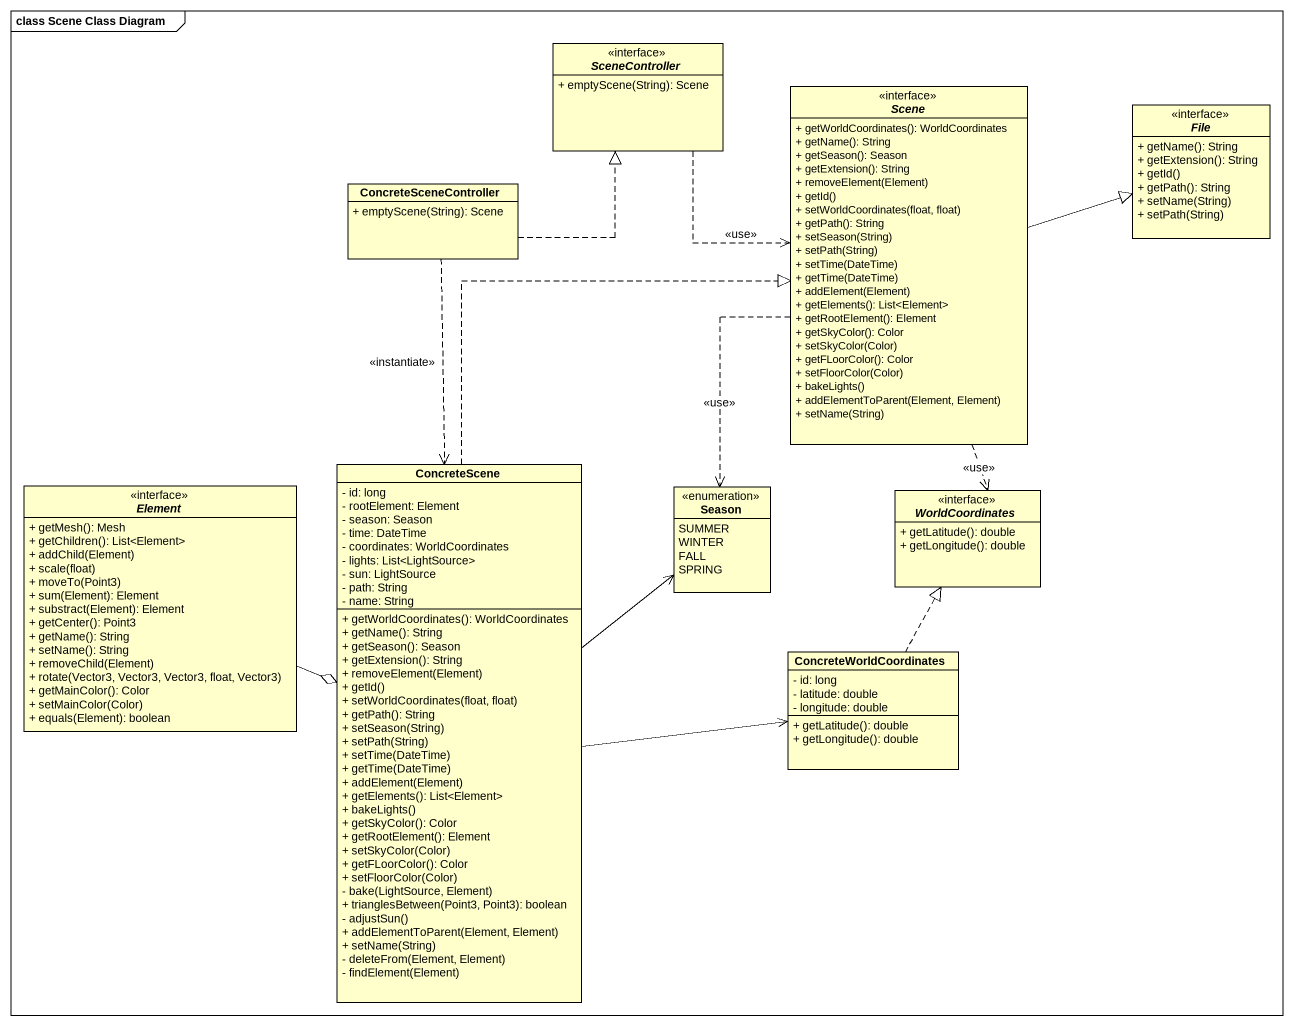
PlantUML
@startuml
mainframe class Scene Class Diagram
hide circle
hide empty members
skinparam classAttributeIconSize 0
interface SceneController {
  + emptyScene(String): Scene
}
interface Scene {
  + getWorldCoordinates(): WorldCoordinates
  + getName(): String
  + getSeason(): Season
  + getExtension(): String
  + removeElement(Element)
  + getId()
  + setWorldCoordinates(float, float)
  + getPath(): String
  + setSeason(String)
  + setPath(String)
  + setTime(DateTime)
  + getTime(DateTime)
  + addElement(Element)
  + getElements(): List<Element>
  + getRootElement(): Element
  + getSkyColor(): Color
  + setSkyColor(Color)
  + getFLoorColor(): Color
  + setFloorColor(Color)
  + bakeLights()
  + addElementToParent(Element, Element)
  + setName(String)
}
interface "File" as File_ {
  + getName(): String
  + getExtension(): String
  + getId()
  + getPath(): String
  + setName(String)
  + setPath(String)
}
class ConcreteSceneController {
  + emptyScene(String): Scene
}
class ConcreteScene {
  - id: long
  - rootElement: Element
  - season: Season
  - time: DateTime
  - coordinates: WorldCoordinates
  - lights: List<LightSource>
  - sun: LightSource
  - path: String
  - name: String
  + getWorldCoordinates(): WorldCoordinates
  + getName(): String
  + getSeason(): Season
  + getExtension(): String
  + removeElement(Element)
  + getId()
  + setWorldCoordinates(float, float)
  + getPath(): String
  + setSeason(String)
  + setPath(String)
  + setTime(DateTime)
  + getTime(DateTime)
  + addElement(Element)
  + getElements(): List<Element>
  + bakeLights()
  + getSkyColor(): Color
  + getRootElement(): Element
  + setSkyColor(Color)
  + getFLoorColor(): Color
  + setFloorColor(Color)
  - bake(LightSource, Element)
  + trianglesBetween(Point3, Point3): boolean
  - adjustSun()
  + addElementToParent(Element, Element)
  + setName(String)
  - deleteFrom(Element, Element)
  - findElement(Element)
}
interface Element {
  + getMesh(): Mesh
  + getChildren(): List<Element>
  + addChild(Element)
  + scale(float)
  + moveTo(Point3)
  + sum(Element): Element
  + substract(Element): Element
  + getCenter(): Point3
  + getName(): String
  + setName(): String
  + removeChild(Element)
  + rotate(Vector3, Vector3, Vector3, float, Vector3)
  + getMainColor(): Color
  + setMainColor(Color)
  + equals(Element): boolean
}
enum Season {
  SUMMER
  WINTER
  FALL
  SPRING
}
interface WorldCoordinates {
  + getLatitude(): double
  + getLongitude(): double
}
class ConcreteWorldCoordinates {
  - id: long
  - latitude: double
  - longitude: double
  + getLatitude(): double
  + getLongitude(): double
}
SceneController ..> Scene : <<use>>
Scene -right-|> File_
Scene ..> Season : <<use>>
Scene ..> WorldCoordinates : <<use>>
ConcreteSceneController .up.|> SceneController
ConcreteSceneController ..> ConcreteScene : <<instantiate>>
ConcreteScene .up.|> Scene
ConcreteScene -up-> Season
ConcreteScene -right-> ConcreteWorldCoordinates
Element -right-o ConcreteScene
ConcreteWorldCoordinates .up.|> WorldCoordinates
@enduml
